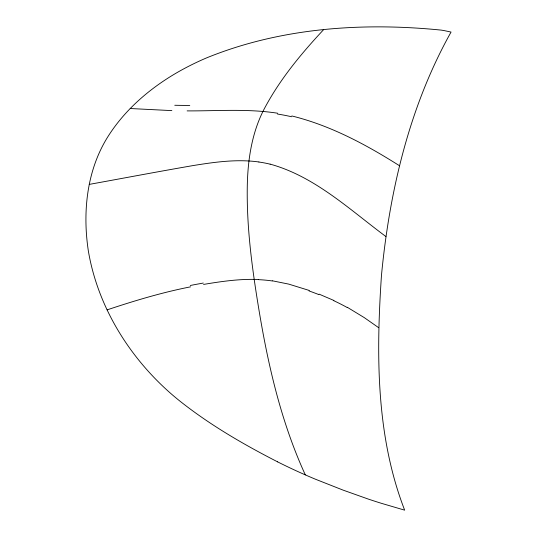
<?xml version="1.0" encoding="UTF-8"?>
<svg xmlns="http://www.w3.org/2000/svg" width="537" height="537" viewBox="0 0 537 537"><rect width="100%" height="100%" fill="white"/><g stroke="black" fill="none" stroke-linecap="round" stroke-linejoin="round"><path stroke-width="0.81" d="M277.602 461.854C243.321 444.287 209.752 424.834 179.546 400.817A294.746 197.985 11 0 1 172.35 394.843C129.585 357.944 97.714 306.808 88.323 250.779C82.409 211.672 86.819 169.397 108.608 135.566C124.765 110.367 147.856 90.149 173.364 74.764A323.462 217.277 11 0 1 206.094 58.09C280.025 27.81 362.321 22.171 441.172 30.106A61.413 41.248 11 0 1 444.401 30.649L451.053 32.059C409.409 106.38 389.493 191.212 381.458 275.474C376.189 353.856 375.853 435.796 404.656 510.15L381.559 503.364A444.676 298.7 11 0 1 368.335 499.095L343.257 490.18L315.534 479.252A437.736 294.034 11 0 1 277.595 461.86M323.563 29.71C301.673 53.163 280.918 78.12 265.56 106.427C251.631 131.619 247.49 160.805 247.242 189.219C246.839 229.212 252.215 268.99 258.7 308.366C268.077 365.348 281.16 422.156 305.318 474.883M107.125 309.862C134.519 300.733 162.234 292.39 190.595 286.832M89.263 184.392C123.96 178.096 158.61 171.525 193.36 165.524C214.961 162.046 237.039 158.932 258.888 161.973M203.57 284.422C221.747 281.348 240.16 278.73 258.639 279.495M187.124 110.89C217.29 111.052 247.678 108.541 277.636 113.226M171.853 110.615L130.243 108.521M272.319 280.791L288.725 284.113L309.299 290.47M291.853 115.965C330.55 125.49 366.18 144.648 399.635 165.832M270.138 164.127C314.877 176.465 349.5 209.517 385.915 236.542M319.112 294.148L333.893 300.465M347.264 307.265L364.227 317.589L378.699 327.711M258.881 162.02A84.504 61.701 8.3 0 1 270.124 164.168M189.776 105.42A428.647 242.63 -16.3 0 1 174.76 105.265M277.501 114.039A112.542 63.668 8.6 0 1 291.537 116.737M333.725 300.673A209.101 160.402 -2.1 0 1 347.083 307.453M309.03 290.926A292.289 231.917 -4.5 0 1 318.824 294.585M258.619 279.663A115.958 94.458 -6.2 0 1 272.272 280.952M190.299 285.483A496.517 444.247 -6.5 0 1 203.315 283.059"/></g></svg>
